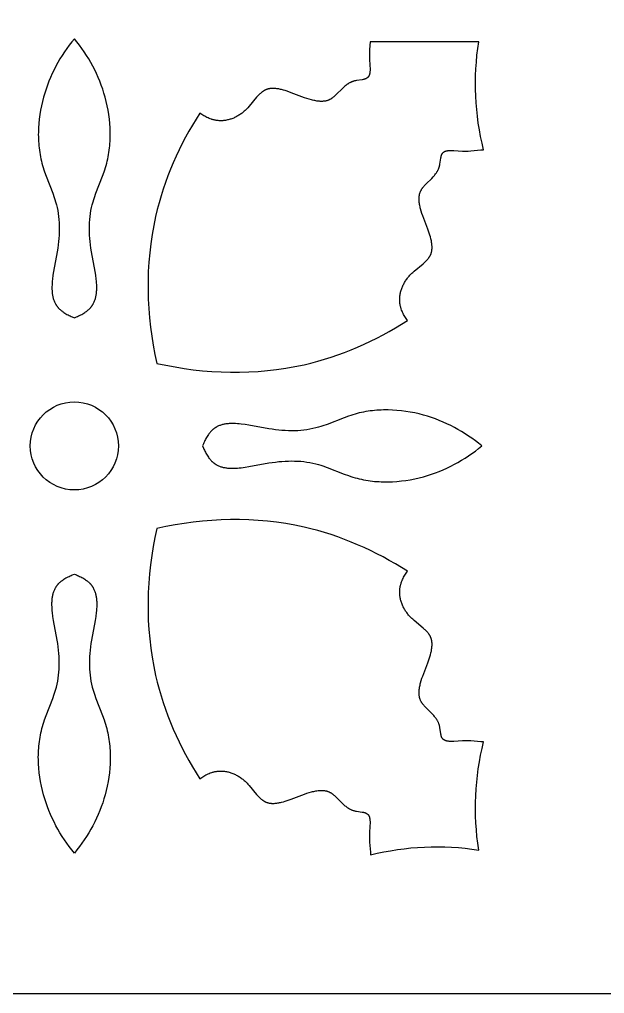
# Model space of a CAD drawing. Extents: x 198 to 1143, y 157 to 1987.
# Drawn here: x 304.2 to 430.8, y 156.9 to 367.7 of the extents above; entities that cross this region are included whole.
import ezdxf

# ---------------------------------------------------------------- set-up
doc = ezdxf.new("R2010")
doc.units = 0
doc.layers.get('0').update_dxf_attribs({"linetype": 'CONTINUOUS'})

msp = doc.modelspace()

# ---------------------------------------------------------------- linework, layer by layer
for points in [[(197.57, 156.9), (1142.56, 156.9), (1142.56, 1987.4), (197.57, 1987.4)], [(316.09, 303.15), (316.55, 303.33), (316.78, 303.43), (317.01, 303.53), (317.24, 303.64), (317.46, 303.75), (317.69, 303.87), (317.9, 303.99), (318.12, 304.12), (318.33, 304.25), (318.53, 304.39), (318.73, 304.53), (318.83, 304.61), (318.92, 304.68), (319.01, 304.76), (319.1, 304.83), (319.19, 304.91), (319.28, 304.99), (319.36, 305.07), (319.44, 305.16), (319.5, 305.22), (319.56, 305.29), (319.62, 305.36), (319.68, 305.42), (319.74, 305.49), (319.79, 305.56), (319.84, 305.63), (319.9, 305.7), (319.95, 305.78), (319.99, 305.85), (320.04, 305.92), (320.09, 306), (320.13, 306.07), (320.17, 306.15), (320.26, 306.3), (320.33, 306.46), (320.4, 306.62), (320.47, 306.78), (320.53, 306.94), (320.59, 307.11), (320.64, 307.28), (320.69, 307.45), (320.73, 307.63), (320.77, 307.8), (320.8, 307.98), (320.83, 308.16), (320.86, 308.34), (320.88, 308.53), (320.9, 308.71), (320.91, 308.9), (320.92, 309.09), (320.93, 309.28), (320.93, 309.48), (320.93, 309.87), (320.92, 310.27), (320.9, 310.67), (320.86, 311.08), (320.82, 311.49), (320.71, 312.33), (320.58, 313.18), (319.79, 317.44), (319.68, 318.17), (319.58, 318.9), (319.5, 319.61), (319.44, 320.31), (319.39, 321.01), (319.36, 321.7), (319.35, 322.38), (319.36, 323.05), (319.38, 323.72), (319.43, 324.38), (319.5, 325.03), (319.58, 325.68), (319.69, 326.33), (319.82, 326.97), (319.97, 327.61), (320.14, 328.25), (320.28, 328.71), (320.43, 329.17), (320.75, 330.09), (322.19, 333.78), (322.53, 334.71), (322.69, 335.18), (322.84, 335.65), (322.98, 336.12), (323.1, 336.58), (323.22, 337.04), (323.32, 337.51), (323.42, 337.98), (323.5, 338.45), (323.58, 338.93), (323.65, 339.4), (323.71, 339.88), (323.76, 340.36), (323.8, 340.84), (323.83, 341.32), (323.85, 341.8), (323.87, 342.28), (323.87, 342.77), (323.87, 343.25), (323.84, 344.22), (323.78, 345.18), (323.68, 346.15), (323.56, 347.11), (323.4, 348.07), (323.21, 349.02), (323, 349.97), (322.75, 350.9), (322.5, 351.77), (322.22, 352.63), (321.92, 353.49), (321.6, 354.33), (321.25, 355.16), (320.88, 355.98), (320.49, 356.8), (320.08, 357.6), (319.65, 358.38), (319.2, 359.16), (318.72, 359.93), (318.23, 360.68), (317.72, 361.41), (317.2, 362.14), (316.65, 362.84), (316.09, 363.54), (315.53, 362.84), (314.98, 362.14), (314.45, 361.41), (313.95, 360.68), (313.45, 359.93), (312.98, 359.16), (312.53, 358.38), (312.1, 357.6), (311.69, 356.8), (311.3, 355.98), (310.93, 355.16), (310.58, 354.33), (310.26, 353.49), (309.96, 352.63), (309.68, 351.77), (309.43, 350.9), (309.18, 349.97), (308.97, 349.02), (308.78, 348.07), (308.62, 347.11), (308.49, 346.15), (308.4, 345.18), (308.34, 344.22), (308.31, 343.25), (308.3, 342.77), (308.31, 342.28), (308.33, 341.8), (308.35, 341.32), (308.38, 340.84), (308.42, 340.36), (308.47, 339.88), (308.53, 339.4), (308.6, 338.93), (308.68, 338.45), (308.76, 337.98), (308.86, 337.51), (308.96, 337.04), (309.08, 336.58), (309.2, 336.12), (309.34, 335.65), (309.49, 335.18), (309.65, 334.71), (309.99, 333.78), (311.43, 330.09), (311.75, 329.17), (311.9, 328.71), (312.04, 328.25), (312.21, 327.61), (312.36, 326.97), (312.49, 326.33), (312.6, 325.68), (312.68, 325.03), (312.75, 324.38), (312.8, 323.72), (312.82, 323.05), (312.83, 322.38), (312.82, 321.7), (312.79, 321.01), (312.74, 320.31), (312.68, 319.61), (312.6, 318.9), (312.5, 318.17), (312.39, 317.44), (311.6, 313.18), (311.47, 312.33), (311.36, 311.49), (311.32, 311.08), (311.28, 310.67), (311.26, 310.27), (311.25, 309.87), (311.24, 309.48), (311.25, 309.28), (311.26, 309.09), (311.27, 308.9), (311.28, 308.71), (311.3, 308.53), (311.32, 308.34), (311.35, 308.16), (311.38, 307.98), (311.41, 307.8), (311.45, 307.63), (311.49, 307.45), (311.54, 307.28), (311.59, 307.11), (311.65, 306.94), (311.71, 306.78), (311.78, 306.62), (311.85, 306.46), (311.92, 306.3), (312, 306.15), (312.05, 306.07), (312.09, 306), (312.14, 305.92), (312.19, 305.85), (312.23, 305.78), (312.28, 305.7), (312.34, 305.63), (312.39, 305.56), (312.44, 305.49), (312.5, 305.42), (312.56, 305.36), (312.61, 305.29), (312.67, 305.22), (312.74, 305.16), (312.82, 305.07), (312.9, 304.99), (312.99, 304.91), (313.08, 304.83), (313.17, 304.76), (313.26, 304.68), (313.35, 304.61), (313.45, 304.53), (313.65, 304.39), (313.85, 304.25), (314.06, 304.12), (314.28, 303.99), (314.49, 303.87), (314.72, 303.75), (314.94, 303.64), (315.17, 303.53), (315.4, 303.43), (315.63, 303.33)], [(343.83, 275.41), (344.01, 274.95), (344.11, 274.72), (344.21, 274.49), (344.32, 274.26), (344.43, 274.04), (344.55, 273.81), (344.67, 273.6), (344.8, 273.38), (344.93, 273.17), (345.07, 272.97), (345.21, 272.77), (345.29, 272.67), (345.36, 272.58), (345.44, 272.49), (345.51, 272.4), (345.59, 272.31), (345.67, 272.22), (345.75, 272.14), (345.84, 272.06), (345.9, 272), (345.97, 271.94), (346.04, 271.88), (346.1, 271.82), (346.17, 271.76), (346.24, 271.71), (346.31, 271.66), (346.38, 271.6), (346.46, 271.55), (346.53, 271.51), (346.6, 271.46), (346.68, 271.41), (346.75, 271.37), (346.83, 271.33), (346.98, 271.24), (347.14, 271.17), (347.3, 271.1), (347.46, 271.03), (347.62, 270.97), (347.79, 270.91), (347.96, 270.86), (348.13, 270.81), (348.3, 270.77), (348.48, 270.73), (348.66, 270.7), (348.84, 270.67), (349.02, 270.64), (349.21, 270.62), (349.39, 270.6), (349.58, 270.59), (349.77, 270.58), (349.96, 270.57), (350.16, 270.57), (350.55, 270.57), (350.95, 270.58), (351.35, 270.6), (351.76, 270.64), (352.17, 270.68), (353.01, 270.79), (353.86, 270.92), (358.12, 271.71), (358.85, 271.82), (359.58, 271.92), (360.29, 272), (360.99, 272.06), (361.69, 272.11), (362.38, 272.14), (363.06, 272.15), (363.73, 272.14), (364.4, 272.12), (365.06, 272.07), (365.71, 272), (366.36, 271.92), (367.01, 271.81), (367.65, 271.68), (368.29, 271.53), (368.93, 271.36), (369.39, 271.22), (369.85, 271.07), (370.77, 270.75), (374.45, 269.31), (375.39, 268.97), (375.86, 268.81), (376.33, 268.66), (376.79, 268.52), (377.26, 268.4), (377.72, 268.28), (378.19, 268.18), (378.66, 268.08), (379.13, 268), (379.61, 267.92), (380.08, 267.85), (380.56, 267.79), (381.04, 267.74), (381.52, 267.7), (382, 267.67), (382.48, 267.65), (382.96, 267.63), (383.45, 267.63), (383.93, 267.63), (384.9, 267.66), (385.86, 267.72), (386.83, 267.82), (387.79, 267.94), (388.75, 268.1), (389.7, 268.29), (390.65, 268.5), (391.58, 268.75), (392.45, 269), (393.31, 269.28), (394.17, 269.58), (395.01, 269.9), (395.84, 270.25), (396.66, 270.62), (397.48, 271.01), (398.28, 271.42), (399.06, 271.85), (399.84, 272.3), (400.6, 272.78), (401.36, 273.27), (402.09, 273.78), (402.82, 274.3), (403.52, 274.85), (404.22, 275.41), (403.52, 275.97), (402.82, 276.52), (402.09, 277.05), (401.36, 277.55), (400.6, 278.05), (399.84, 278.52), (399.06, 278.97), (398.28, 279.4), (397.48, 279.81), (396.66, 280.2), (395.84, 280.57), (395.01, 280.92), (394.17, 281.24), (393.31, 281.54), (392.45, 281.82), (391.58, 282.07), (390.65, 282.32), (389.7, 282.53), (388.75, 282.72), (387.79, 282.88), (386.83, 283.01), (385.86, 283.1), (384.9, 283.16), (383.93, 283.19), (383.45, 283.2), (382.96, 283.19), (382.48, 283.17), (382, 283.15), (381.52, 283.12), (381.04, 283.08), (380.56, 283.03), (380.08, 282.97), (379.61, 282.9), (379.13, 282.82), (378.66, 282.74), (378.19, 282.64), (377.72, 282.54), (377.26, 282.42), (376.79, 282.3), (376.33, 282.16), (375.86, 282.01), (375.39, 281.85), (374.45, 281.51), (370.77, 280.07), (369.85, 279.75), (369.39, 279.6), (368.93, 279.46), (368.29, 279.29), (367.65, 279.14), (367.01, 279.01), (366.36, 278.9), (365.71, 278.82), (365.06, 278.75), (364.4, 278.7), (363.73, 278.68), (363.06, 278.67), (362.38, 278.68), (361.69, 278.71), (360.99, 278.76), (360.29, 278.82), (359.58, 278.9), (358.85, 279), (358.12, 279.11), (353.86, 279.9), (353.01, 280.03), (352.17, 280.14), (351.76, 280.18), (351.35, 280.22), (350.95, 280.24), (350.55, 280.25), (350.16, 280.26), (349.96, 280.25), (349.77, 280.24), (349.58, 280.23), (349.39, 280.22), (349.21, 280.2), (349.02, 280.18), (348.84, 280.15), (348.66, 280.12), (348.48, 280.09), (348.3, 280.05), (348.13, 280.01), (347.96, 279.96), (347.79, 279.91), (347.62, 279.85), (347.46, 279.79), (347.3, 279.72), (347.14, 279.65), (346.98, 279.58), (346.83, 279.49), (346.75, 279.45), (346.68, 279.41), (346.6, 279.36), (346.53, 279.31), (346.46, 279.27), (346.38, 279.22), (346.31, 279.16), (346.24, 279.11), (346.17, 279.06), (346.1, 279), (346.04, 278.94), (345.97, 278.89), (345.9, 278.83), (345.84, 278.76), (345.75, 278.68), (345.67, 278.6), (345.59, 278.51), (345.51, 278.42), (345.44, 278.33), (345.36, 278.24), (345.29, 278.15), (345.21, 278.05), (345.07, 277.85), (344.93, 277.65), (344.8, 277.44), (344.67, 277.22), (344.55, 277.01), (344.43, 276.78), (344.32, 276.56), (344.21, 276.33), (344.11, 276.1), (344.01, 275.87)], [(316.09, 247.67), (316.55, 247.49), (316.78, 247.39), (317.01, 247.29), (317.24, 247.18), (317.46, 247.07), (317.69, 246.95), (317.9, 246.83), (318.12, 246.7), (318.33, 246.57), (318.53, 246.43), (318.73, 246.29), (318.83, 246.21), (318.92, 246.14), (319.01, 246.06), (319.1, 245.99), (319.19, 245.91), (319.28, 245.83), (319.36, 245.75), (319.44, 245.66), (319.5, 245.6), (319.56, 245.53), (319.62, 245.46), (319.68, 245.4), (319.74, 245.33), (319.79, 245.26), (319.84, 245.19), (319.9, 245.12), (319.95, 245.04), (319.99, 244.97), (320.04, 244.9), (320.09, 244.82), (320.13, 244.75), (320.17, 244.67), (320.26, 244.52), (320.33, 244.36), (320.4, 244.2), (320.47, 244.04), (320.53, 243.88), (320.59, 243.71), (320.64, 243.54), (320.69, 243.37), (320.73, 243.2), (320.77, 243.02), (320.8, 242.84), (320.83, 242.66), (320.86, 242.48), (320.88, 242.29), (320.9, 242.11), (320.91, 241.92), (320.92, 241.73), (320.93, 241.54), (320.93, 241.34), (320.93, 240.95), (320.92, 240.55), (320.9, 240.15), (320.86, 239.74), (320.82, 239.33), (320.71, 238.49), (320.58, 237.64), (319.79, 233.38), (319.68, 232.65), (319.58, 231.92), (319.5, 231.21), (319.44, 230.51), (319.39, 229.81), (319.36, 229.12), (319.35, 228.44), (319.36, 227.77), (319.38, 227.1), (319.43, 226.44), (319.5, 225.79), (319.58, 225.14), (319.69, 224.49), (319.82, 223.85), (319.97, 223.21), (320.14, 222.57), (320.28, 222.11), (320.43, 221.65), (320.75, 220.73), (322.19, 217.05), (322.53, 216.11), (322.69, 215.64), (322.84, 215.17), (322.98, 214.71), (323.1, 214.24), (323.22, 213.78), (323.32, 213.31), (323.42, 212.84), (323.5, 212.37), (323.58, 211.89), (323.65, 211.42), (323.71, 210.94), (323.76, 210.46), (323.8, 209.98), (323.83, 209.5), (323.85, 209.02), (323.87, 208.54), (323.87, 208.05), (323.87, 207.57), (323.84, 206.6), (323.78, 205.64), (323.68, 204.67), (323.56, 203.71), (323.4, 202.75), (323.21, 201.8), (323, 200.85), (322.75, 199.92), (322.5, 199.05), (322.22, 198.19), (321.92, 197.33), (321.6, 196.49), (321.25, 195.66), (320.88, 194.84), (320.49, 194.02), (320.08, 193.22), (319.65, 192.44), (319.2, 191.66), (318.72, 190.9), (318.23, 190.14), (317.72, 189.41), (317.2, 188.68), (316.65, 187.98), (316.09, 187.28), (315.53, 187.98), (314.98, 188.68), (314.45, 189.41), (313.95, 190.14), (313.45, 190.9), (312.98, 191.66), (312.53, 192.44), (312.1, 193.22), (311.69, 194.02), (311.3, 194.84), (310.93, 195.66), (310.58, 196.49), (310.26, 197.33), (309.96, 198.19), (309.68, 199.05), (309.43, 199.92), (309.18, 200.85), (308.97, 201.8), (308.78, 202.75), (308.62, 203.71), (308.49, 204.67), (308.4, 205.64), (308.34, 206.6), (308.31, 207.57), (308.3, 208.05), (308.31, 208.54), (308.33, 209.02), (308.35, 209.5), (308.38, 209.98), (308.42, 210.46), (308.47, 210.94), (308.53, 211.42), (308.6, 211.89), (308.68, 212.37), (308.76, 212.84), (308.86, 213.31), (308.96, 213.78), (309.08, 214.24), (309.2, 214.71), (309.34, 215.17), (309.49, 215.64), (309.65, 216.11), (309.99, 217.05), (311.43, 220.73), (311.75, 221.65), (311.9, 222.11), (312.04, 222.57), (312.21, 223.21), (312.36, 223.85), (312.49, 224.49), (312.6, 225.14), (312.68, 225.79), (312.75, 226.44), (312.8, 227.1), (312.82, 227.77), (312.83, 228.44), (312.82, 229.12), (312.79, 229.81), (312.74, 230.51), (312.68, 231.21), (312.6, 231.92), (312.5, 232.65), (312.39, 233.38), (311.6, 237.64), (311.47, 238.49), (311.36, 239.33), (311.32, 239.74), (311.28, 240.15), (311.26, 240.55), (311.25, 240.95), (311.24, 241.34), (311.25, 241.54), (311.26, 241.73), (311.27, 241.92), (311.28, 242.11), (311.3, 242.29), (311.32, 242.48), (311.35, 242.66), (311.38, 242.84), (311.41, 243.02), (311.45, 243.2), (311.49, 243.37), (311.54, 243.54), (311.59, 243.71), (311.65, 243.88), (311.71, 244.04), (311.78, 244.2), (311.85, 244.36), (311.92, 244.52), (312, 244.67), (312.05, 244.75), (312.09, 244.82), (312.14, 244.9), (312.19, 244.97), (312.23, 245.04), (312.28, 245.12), (312.34, 245.19), (312.39, 245.26), (312.44, 245.33), (312.5, 245.4), (312.56, 245.46), (312.61, 245.53), (312.67, 245.6), (312.74, 245.66), (312.82, 245.75), (312.9, 245.83), (312.99, 245.91), (313.08, 245.99), (313.17, 246.06), (313.26, 246.14), (313.35, 246.21), (313.45, 246.29), (313.65, 246.43), (313.85, 246.57), (314.06, 246.7), (314.28, 246.83), (314.49, 246.95), (314.72, 247.07), (314.94, 247.18), (315.17, 247.29), (315.4, 247.39), (315.63, 247.49)]]:
    msp.add_lwpolyline(points, close=True)
for points in [[(343.22, 347.44), (342.41, 346.15), (341.63, 344.85), (340.87, 343.52), (340.13, 342.19), (339.43, 340.83), (338.75, 339.46), (338.1, 338.08), (337.48, 336.68), (336.89, 335.27), (336.33, 333.85), (335.8, 332.42), (335.3, 330.97), (334.84, 329.51), (334.41, 328.04), (334.02, 326.57), (333.66, 325.08), (333.25, 323.12), (332.9, 321.15), (332.61, 319.16), (332.38, 317.17), (332.21, 315.17), (332.09, 313.17), (332.04, 311.16), (332.04, 309.15), (332.09, 307.14), (332.2, 305.13), (332.37, 303.13), (332.58, 301.14), (332.85, 299.15), (333.17, 297.18), (333.53, 295.22), (333.95, 293.27), (335.9, 292.85), (337.86, 292.49), (339.83, 292.17), (341.82, 291.9), (343.81, 291.69), (345.81, 291.52), (347.82, 291.41), (349.83, 291.36), (351.84, 291.36), (353.85, 291.41), (355.85, 291.53), (357.85, 291.7), (359.84, 291.93), (361.83, 292.22), (363.8, 292.57), (365.76, 292.98), (367.25, 293.34), (368.72, 293.73), (370.19, 294.16), (371.65, 294.62), (373.1, 295.12), (374.53, 295.65), (375.95, 296.21), (377.36, 296.8), (378.76, 297.42), (380.14, 298.07), (381.51, 298.75), (382.87, 299.45), (384.2, 300.19), (385.53, 300.95), (386.83, 301.73), (388.12, 302.54), (387.97, 302.75), (387.82, 302.96), (387.68, 303.18), (387.55, 303.4), (387.42, 303.62), (387.29, 303.85), (387.18, 304.09), (387.07, 304.32), (386.97, 304.56), (386.87, 304.81), (386.79, 305.05), (386.75, 305.17), (386.71, 305.3), (386.68, 305.42), (386.65, 305.55), (386.62, 305.67), (386.59, 305.8), (386.56, 305.92), (386.54, 306.05), (386.52, 306.18), (386.51, 306.3), (386.48, 306.5), (386.47, 306.7), (386.46, 306.9), (386.46, 307.1), (386.46, 307.3), (386.47, 307.5), (386.49, 307.7), (386.51, 307.9), (386.54, 308.1), (386.58, 308.3), (386.62, 308.5), (386.66, 308.7), (386.71, 308.9), (386.77, 309.09), (386.83, 309.29), (386.9, 309.48), (386.97, 309.68), (387.05, 309.87), (387.14, 310.06), (387.22, 310.24), (387.32, 310.43), (387.42, 310.62), (387.52, 310.8), (387.63, 310.98), (387.74, 311.16), (387.86, 311.33), (387.98, 311.51), (388.11, 311.68), (388.24, 311.84), (388.37, 312.01), (388.51, 312.17), (388.66, 312.33), (388.8, 312.48), (388.96, 312.64), (389.11, 312.79), (389.27, 312.93), (389.59, 313.22), (391.54, 314.84), (391.84, 315.11), (391.98, 315.24), (392.12, 315.38), (392.25, 315.52), (392.38, 315.65), (392.51, 315.8), (392.62, 315.94), (392.68, 316.01), (392.73, 316.08), (392.79, 316.16), (392.84, 316.23), (392.89, 316.31), (392.93, 316.38), (392.98, 316.46), (393.02, 316.53), (393.06, 316.61), (393.1, 316.69), (393.14, 316.77), (393.18, 316.85), (393.21, 316.93), (393.24, 317.01), (393.27, 317.09), (393.29, 317.18), (393.32, 317.26), (393.34, 317.35), (393.36, 317.43), (393.38, 317.52), (393.39, 317.61), (393.41, 317.7), (393.42, 317.78), (393.43, 317.87), (393.44, 317.96), (393.45, 318.06), (393.45, 318.15), (393.45, 318.24), (393.46, 318.33), (393.46, 318.43), (393.45, 318.62), (393.44, 318.81), (393.42, 319), (393.4, 319.2), (393.37, 319.4), (393.33, 319.6), (393.3, 319.8), (393.25, 320), (393.2, 320.21), (393.09, 320.62), (392.97, 321.04), (392.83, 321.47), (392.53, 322.33), (391.45, 325.22), (391.27, 325.71), (391.12, 326.21), (390.98, 326.69), (390.91, 326.93), (390.86, 327.17), (390.8, 327.41), (390.76, 327.64), (390.72, 327.88), (390.69, 328.11), (390.67, 328.33), (390.66, 328.45), (390.65, 328.56), (390.65, 328.67), (390.64, 328.78), (390.64, 328.89), (390.65, 329), (390.65, 329.1), (390.66, 329.21), (390.67, 329.32), (390.68, 329.42), (390.69, 329.53), (390.71, 329.63), (390.73, 329.73), (390.75, 329.84), (390.77, 329.94), (390.8, 330.04), (390.83, 330.14), (390.86, 330.23), (390.9, 330.33), (390.94, 330.43), (390.98, 330.52), (391.02, 330.62), (391.07, 330.7), (391.11, 330.78), (391.15, 330.86), (391.2, 330.94), (391.25, 331.01), (391.3, 331.09), (391.36, 331.17), (391.41, 331.24), (391.53, 331.4), (391.65, 331.55), (391.78, 331.69), (391.92, 331.84), (392.19, 332.13), (393.39, 333.31), (393.68, 333.62), (393.82, 333.78), (393.96, 333.94), (394.09, 334.1), (394.22, 334.27), (394.35, 334.45), (394.41, 334.53), (394.46, 334.62), (394.52, 334.71), (394.58, 334.8), (394.63, 334.89), (394.68, 334.99), (394.73, 335.08), (394.77, 335.18), (394.82, 335.27), (394.86, 335.37), (394.9, 335.47), (394.94, 335.57), (394.97, 335.68), (395, 335.78), (395.03, 335.88), (395.06, 335.98), (395.08, 336.09), (395.11, 336.19), (395.15, 336.4), (395.33, 337.65), (395.37, 337.84), (395.39, 337.93), (395.41, 338.03), (395.43, 338.12), (395.46, 338.2), (395.49, 338.29), (395.5, 338.33), (395.52, 338.37), (395.53, 338.41), (395.55, 338.45), (395.57, 338.49), (395.59, 338.52), (395.6, 338.56), (395.62, 338.6), (395.64, 338.63), (395.66, 338.67), (395.69, 338.7), (395.71, 338.73), (395.73, 338.76), (395.76, 338.79), (395.77, 338.81), (395.79, 338.83), (395.81, 338.85), (395.83, 338.87), (395.85, 338.89), (395.87, 338.91), (395.89, 338.93), (395.91, 338.95), (395.93, 338.96), (395.95, 338.98), (395.97, 339), (396, 339.01), (396.02, 339.03), (396.04, 339.04), (396.06, 339.06), (396.09, 339.07), (396.11, 339.09), (396.14, 339.1), (396.16, 339.11), (396.19, 339.12), (396.24, 339.15), (396.29, 339.17), (396.34, 339.19), (396.4, 339.21), (396.46, 339.23), (396.51, 339.25), (396.57, 339.26), (396.63, 339.28), (396.7, 339.29), (396.76, 339.3), (396.82, 339.31), (396.89, 339.32), (397.02, 339.34), (397.15, 339.35), (397.29, 339.36), (397.44, 339.37), (397.58, 339.37), (397.88, 339.37), (398.18, 339.35), (400.06, 339.22), (400.37, 339.21), (400.68, 339.21), (400.98, 339.22), (401.27, 339.23), (401.85, 339.26), (404.04, 339.46), (404.6, 339.5, -0.099967), (403.55, 362.87), (380.1, 362.87), (379.94, 361.2), (379.91, 360.76), (379.9, 360.32), (379.89, 359.86), (379.9, 359.62), (379.9, 359.38), (380.03, 357.5), (380.05, 357.2), (380.05, 356.9), (380.05, 356.76), (380.04, 356.61), (380.03, 356.47), (380.02, 356.34), (380, 356.21), (379.99, 356.14), (379.98, 356.08), (379.97, 356.02), (379.96, 355.95), (379.94, 355.89), (379.93, 355.84), (379.91, 355.78), (379.89, 355.72), (379.87, 355.67), (379.85, 355.61), (379.83, 355.56), (379.8, 355.51), (379.79, 355.48), (379.78, 355.46), (379.76, 355.43), (379.75, 355.41), (379.74, 355.39), (379.72, 355.36), (379.71, 355.34), (379.69, 355.32), (379.68, 355.29), (379.66, 355.27), (379.64, 355.25), (379.63, 355.23), (379.61, 355.21), (379.59, 355.19), (379.57, 355.17), (379.55, 355.15), (379.53, 355.13), (379.51, 355.11), (379.49, 355.1), (379.47, 355.08), (379.44, 355.05), (379.41, 355.03), (379.38, 355.01), (379.35, 354.99), (379.31, 354.96), (379.28, 354.94), (379.24, 354.92), (379.2, 354.91), (379.17, 354.89), (379.13, 354.87), (379.09, 354.85), (379.05, 354.84), (379.01, 354.82), (378.97, 354.81), (378.88, 354.78), (378.79, 354.75), (378.71, 354.73), (378.61, 354.71), (378.52, 354.69), (378.33, 354.65), (377.08, 354.47), (376.87, 354.43), (376.77, 354.4), (376.66, 354.38), (376.56, 354.35), (376.46, 354.32), (376.36, 354.29), (376.25, 354.26), (376.15, 354.22), (376.05, 354.18), (375.95, 354.14), (375.86, 354.09), (375.76, 354.05), (375.67, 354), (375.57, 353.95), (375.48, 353.9), (375.39, 353.84), (375.3, 353.79), (375.21, 353.73), (375.12, 353.67), (374.95, 353.54), (374.78, 353.42), (374.62, 353.28), (374.46, 353.14), (374.3, 353), (373.99, 352.71), (372.81, 351.51), (372.52, 351.24), (372.37, 351.1), (372.22, 350.97), (372.08, 350.85), (371.92, 350.73), (371.85, 350.68), (371.77, 350.63), (371.69, 350.57), (371.62, 350.52), (371.54, 350.48), (371.46, 350.43), (371.38, 350.39), (371.3, 350.34), (371.2, 350.3), (371.11, 350.26), (371.01, 350.22), (370.91, 350.18), (370.82, 350.15), (370.72, 350.12), (370.62, 350.09), (370.52, 350.07), (370.41, 350.05), (370.31, 350.03), (370.21, 350.01), (370.1, 350), (370, 349.99), (369.89, 349.98), (369.78, 349.97), (369.68, 349.97), (369.57, 349.96), (369.46, 349.96), (369.35, 349.97), (369.24, 349.97), (369.12, 349.98), (369.01, 349.99), (368.79, 350.01), (368.56, 350.04), (368.32, 350.08), (368.09, 350.13), (367.85, 350.18), (367.61, 350.23), (367.37, 350.3), (366.89, 350.44), (366.39, 350.59), (365.9, 350.77), (363.01, 351.85), (362.15, 352.15), (361.72, 352.29), (361.3, 352.41), (360.89, 352.52), (360.68, 352.57), (360.48, 352.62), (360.28, 352.66), (360.08, 352.69), (359.88, 352.72), (359.68, 352.74), (359.49, 352.76), (359.3, 352.77), (359.11, 352.78), (359.01, 352.78), (358.92, 352.78), (358.83, 352.77), (358.74, 352.77), (358.64, 352.76), (358.55, 352.75), (358.46, 352.74), (358.37, 352.73), (358.29, 352.72), (358.2, 352.7), (358.11, 352.68), (358.03, 352.66), (357.94, 352.64), (357.86, 352.61), (357.77, 352.59), (357.69, 352.56), (357.61, 352.53), (357.53, 352.5), (357.45, 352.46), (357.37, 352.42), (357.29, 352.38), (357.21, 352.34), (357.14, 352.3), (357.06, 352.25), (356.98, 352.21), (356.91, 352.16), (356.84, 352.11), (356.76, 352.05), (356.69, 352), (356.62, 351.94), (356.47, 351.83), (356.33, 351.7), (356.2, 351.57), (356.06, 351.44), (355.92, 351.3), (355.79, 351.16), (355.52, 350.86), (353.9, 348.91), (353.61, 348.59), (353.47, 348.43), (353.32, 348.28), (353.16, 348.13), (353.01, 347.98), (352.85, 347.83), (352.69, 347.69), (352.52, 347.56), (352.36, 347.43), (352.18, 347.3), (352.01, 347.18), (351.84, 347.06), (351.66, 346.95), (351.48, 346.84), (351.29, 346.74), (351.11, 346.64), (350.92, 346.54), (350.74, 346.46), (350.55, 346.37), (350.35, 346.29), (350.16, 346.22), (349.97, 346.15), (349.77, 346.09), (349.58, 346.03), (349.38, 345.98), (349.18, 345.94), (348.98, 345.9), (348.78, 345.86), (348.58, 345.83), (348.38, 345.81), (348.18, 345.79), (347.98, 345.78), (347.78, 345.78), (347.58, 345.78), (347.38, 345.79), (347.18, 345.8), (346.98, 345.83), (346.86, 345.84), (346.73, 345.86), (346.6, 345.89), (346.48, 345.91), (346.35, 345.94), (346.23, 345.97), (346.1, 346), (345.98, 346.03), (345.85, 346.07), (345.73, 346.11), (345.49, 346.2), (345.24, 346.29), (345, 346.39), (344.77, 346.5), (344.53, 346.61), (344.3, 346.74), (344.08, 346.87), (343.86, 347), (343.64, 347.14), (343.43, 347.29)], [(403.55, 187.95, -0.099967), (404.6, 211.33), (404.04, 211.36), (401.85, 211.56), (401.27, 211.59), (400.98, 211.6), (400.68, 211.61), (400.37, 211.61), (400.06, 211.6), (398.18, 211.47), (397.88, 211.45), (397.58, 211.45), (397.44, 211.45), (397.29, 211.46), (397.15, 211.47), (397.02, 211.48), (396.89, 211.5), (396.82, 211.51), (396.76, 211.52), (396.7, 211.53), (396.63, 211.54), (396.57, 211.56), (396.51, 211.57), (396.46, 211.59), (396.4, 211.61), (396.34, 211.63), (396.29, 211.65), (396.24, 211.67), (396.19, 211.7), (396.16, 211.71), (396.14, 211.72), (396.11, 211.74), (396.09, 211.75), (396.06, 211.76), (396.04, 211.78), (396.02, 211.79), (396, 211.81), (395.97, 211.82), (395.95, 211.84), (395.93, 211.86), (395.91, 211.87), (395.89, 211.89), (395.87, 211.91), (395.85, 211.93), (395.83, 211.95), (395.81, 211.97), (395.79, 211.99), (395.77, 212.01), (395.76, 212.03), (395.73, 212.06), (395.71, 212.09), (395.69, 212.12), (395.66, 212.15), (395.64, 212.19), (395.62, 212.22), (395.6, 212.26), (395.59, 212.3), (395.57, 212.33), (395.55, 212.37), (395.53, 212.41), (395.52, 212.45), (395.5, 212.49), (395.49, 212.53), (395.46, 212.62), (395.43, 212.71), (395.41, 212.79), (395.39, 212.89), (395.37, 212.98), (395.33, 213.17), (395.15, 214.42), (395.11, 214.63), (395.08, 214.73), (395.06, 214.84), (395.03, 214.94), (395, 215.04), (394.97, 215.14), (394.94, 215.25), (394.9, 215.35), (394.86, 215.45), (394.82, 215.55), (394.77, 215.64), (394.73, 215.74), (394.68, 215.83), (394.63, 215.93), (394.58, 216.02), (394.52, 216.11), (394.46, 216.2), (394.41, 216.29), (394.35, 216.38), (394.22, 216.55), (394.09, 216.72), (393.96, 216.88), (393.82, 217.04), (393.68, 217.2), (393.39, 217.51), (392.19, 218.69), (391.92, 218.98), (391.78, 219.13), (391.65, 219.28), (391.53, 219.42), (391.41, 219.58), (391.36, 219.65), (391.3, 219.73), (391.25, 219.81), (391.2, 219.88), (391.15, 219.96), (391.11, 220.04), (391.07, 220.12), (391.02, 220.2), (390.98, 220.3), (390.94, 220.39), (390.9, 220.49), (390.86, 220.59), (390.83, 220.68), (390.8, 220.78), (390.77, 220.88), (390.75, 220.98), (390.73, 221.09), (390.71, 221.19), (390.69, 221.29), (390.68, 221.4), (390.67, 221.5), (390.66, 221.61), (390.65, 221.72), (390.65, 221.82), (390.64, 221.93), (390.64, 222.04), (390.65, 222.15), (390.65, 222.26), (390.66, 222.38), (390.67, 222.49), (390.69, 222.71), (390.72, 222.94), (390.76, 223.18), (390.8, 223.41), (390.86, 223.65), (390.91, 223.89), (390.98, 224.13), (391.12, 224.61), (391.27, 225.11), (391.45, 225.6), (392.53, 228.49), (392.83, 229.35), (392.97, 229.78), (393.09, 230.2), (393.2, 230.61), (393.25, 230.82), (393.3, 231.02), (393.33, 231.22), (393.37, 231.42), (393.4, 231.62), (393.42, 231.82), (393.44, 232.01), (393.45, 232.2), (393.46, 232.39), (393.46, 232.49), (393.45, 232.58), (393.45, 232.67), (393.45, 232.76), (393.44, 232.86), (393.43, 232.95), (393.42, 233.04), (393.41, 233.13), (393.39, 233.21), (393.38, 233.3), (393.36, 233.39), (393.34, 233.47), (393.32, 233.56), (393.29, 233.64), (393.27, 233.73), (393.24, 233.81), (393.21, 233.89), (393.18, 233.97), (393.14, 234.05), (393.1, 234.13), (393.06, 234.21), (393.02, 234.29), (392.98, 234.36), (392.93, 234.44), (392.89, 234.52), (392.84, 234.59), (392.79, 234.66), (392.73, 234.74), (392.68, 234.81), (392.62, 234.88), (392.51, 235.03), (392.38, 235.17), (392.25, 235.3), (392.12, 235.44), (391.98, 235.58), (391.84, 235.71), (391.54, 235.98), (389.59, 237.6), (389.27, 237.89), (389.11, 238.03), (388.96, 238.18), (388.8, 238.34), (388.66, 238.49), (388.51, 238.65), (388.37, 238.81), (388.24, 238.98), (388.11, 239.14), (387.98, 239.32), (387.86, 239.49), (387.74, 239.66), (387.63, 239.84), (387.52, 240.02), (387.42, 240.21), (387.32, 240.39), (387.22, 240.58), (387.14, 240.76), (387.05, 240.95), (386.97, 241.15), (386.9, 241.34), (386.83, 241.53), (386.77, 241.73), (386.71, 241.92), (386.66, 242.12), (386.62, 242.32), (386.58, 242.52), (386.54, 242.72), (386.51, 242.92), (386.49, 243.12), (386.47, 243.32), (386.46, 243.52), (386.46, 243.72), (386.46, 243.92), (386.47, 244.12), (386.48, 244.32), (386.51, 244.52), (386.52, 244.64), (386.54, 244.77), (386.56, 244.9), (386.59, 245.02), (386.62, 245.15), (386.65, 245.27), (386.68, 245.4), (386.71, 245.52), (386.75, 245.65), (386.79, 245.77), (386.87, 246.01), (386.97, 246.26), (387.07, 246.5), (387.18, 246.73), (387.29, 246.97), (387.42, 247.2), (387.55, 247.42), (387.68, 247.64), (387.82, 247.86), (387.97, 248.07), (388.12, 248.28), (386.83, 249.09), (385.53, 249.87), (384.2, 250.63), (382.87, 251.37), (381.51, 252.07), (380.14, 252.75), (378.76, 253.4), (377.36, 254.02), (375.95, 254.61), (374.53, 255.17), (373.1, 255.7), (371.65, 256.2), (370.19, 256.66), (368.72, 257.09), (367.25, 257.48), (365.76, 257.84), (363.8, 258.25), (361.83, 258.6), (359.84, 258.89), (357.85, 259.12), (355.85, 259.29), (353.85, 259.41), (351.84, 259.46), (349.83, 259.46), (347.82, 259.41), (345.81, 259.3), (343.81, 259.13), (341.82, 258.92), (339.83, 258.65), (337.86, 258.33), (335.9, 257.97), (333.95, 257.55), (333.53, 255.6), (333.17, 253.64), (332.85, 251.67), (332.58, 249.68), (332.37, 247.69), (332.2, 245.69), (332.09, 243.68), (332.04, 241.67), (332.04, 239.66), (332.09, 237.65), (332.21, 235.65), (332.38, 233.65), (332.61, 231.66), (332.9, 229.67), (333.25, 227.7), (333.66, 225.74), (334.02, 224.25), (334.41, 222.78), (334.84, 221.31), (335.3, 219.85), (335.8, 218.4), (336.33, 216.97), (336.89, 215.55), (337.48, 214.14), (338.1, 212.74), (338.75, 211.36), (339.43, 209.99), (340.13, 208.63), (340.87, 207.3), (341.63, 205.97), (342.41, 204.67), (343.22, 203.38), (343.43, 203.53), (343.64, 203.68), (343.86, 203.82), (344.08, 203.95), (344.3, 204.08), (344.53, 204.21), (344.77, 204.32), (345, 204.43), (345.24, 204.53), (345.49, 204.63), (345.73, 204.71), (345.85, 204.75), (345.98, 204.79), (346.1, 204.82), (346.23, 204.85), (346.35, 204.88), (346.48, 204.91), (346.6, 204.94), (346.73, 204.96), (346.86, 204.98), (346.98, 204.99), (347.18, 205.02), (347.38, 205.03), (347.58, 205.04), (347.78, 205.04), (347.98, 205.04), (348.18, 205.03), (348.38, 205.01), (348.58, 204.99), (348.78, 204.96), (348.98, 204.92), (349.18, 204.88), (349.38, 204.84), (349.58, 204.79), (349.77, 204.73), (349.97, 204.67), (350.16, 204.6), (350.35, 204.53), (350.55, 204.45), (350.74, 204.36), (350.92, 204.28), (351.11, 204.18), (351.29, 204.08), (351.48, 203.98), (351.66, 203.87), (351.84, 203.76), (352.01, 203.64), (352.18, 203.52), (352.36, 203.39), (352.52, 203.26), (352.69, 203.13), (352.85, 202.99), (353.01, 202.84), (353.16, 202.7), (353.32, 202.54), (353.47, 202.39), (353.61, 202.23), (353.9, 201.91), (355.52, 199.96), (355.79, 199.66), (355.92, 199.52), (356.06, 199.38), (356.2, 199.25), (356.33, 199.12), (356.47, 198.99), (356.62, 198.88), (356.69, 198.82), (356.76, 198.77), (356.84, 198.71), (356.91, 198.66), (356.98, 198.61), (357.06, 198.57), (357.14, 198.52), (357.21, 198.48), (357.29, 198.44), (357.37, 198.4), (357.45, 198.36), (357.53, 198.32), (357.61, 198.29), (357.69, 198.26), (357.77, 198.23), (357.86, 198.21), (357.94, 198.18), (358.03, 198.16), (358.11, 198.14), (358.2, 198.12), (358.29, 198.11), (358.37, 198.09), (358.46, 198.08), (358.55, 198.07), (358.64, 198.06), (358.74, 198.05), (358.83, 198.05), (358.92, 198.05), (359.01, 198.04), (359.11, 198.04), (359.3, 198.05), (359.49, 198.06), (359.68, 198.08), (359.88, 198.1), (360.08, 198.13), (360.28, 198.17), (360.48, 198.2), (360.68, 198.25), (360.89, 198.3), (361.3, 198.41), (361.72, 198.53), (362.15, 198.67), (363.01, 198.97), (365.9, 200.05), (366.39, 200.23), (366.89, 200.38), (367.37, 200.52), (367.61, 200.59), (367.85, 200.64), (368.09, 200.7), (368.32, 200.74), (368.56, 200.78), (368.79, 200.81), (369.01, 200.83), (369.12, 200.84), (369.24, 200.85), (369.35, 200.85), (369.46, 200.86), (369.57, 200.86), (369.68, 200.85), (369.78, 200.85), (369.89, 200.84), (370, 200.83), (370.1, 200.82), (370.21, 200.81), (370.31, 200.79), (370.41, 200.77), (370.52, 200.75), (370.62, 200.73), (370.72, 200.7), (370.82, 200.67), (370.91, 200.64), (371.01, 200.6), (371.11, 200.56), (371.2, 200.52), (371.3, 200.48), (371.38, 200.43), (371.46, 200.39), (371.54, 200.35), (371.62, 200.3), (371.69, 200.25), (371.77, 200.2), (371.85, 200.14), (371.92, 200.09), (372.08, 199.97), (372.22, 199.85), (372.37, 199.72), (372.52, 199.58), (372.81, 199.31), (373.99, 198.11), (374.3, 197.82), (374.46, 197.68), (374.62, 197.54), (374.78, 197.41), (374.95, 197.28), (375.12, 197.15), (375.21, 197.09), (375.3, 197.04), (375.39, 196.98), (375.48, 196.92), (375.57, 196.87), (375.67, 196.82), (375.76, 196.77), (375.86, 196.73), (375.95, 196.68), (376.05, 196.64), (376.15, 196.6), (376.25, 196.56), (376.36, 196.53), (376.46, 196.5), (376.56, 196.47), (376.66, 196.44), (376.77, 196.42), (376.87, 196.39), (377.08, 196.35), (378.33, 196.17), (378.52, 196.13), (378.61, 196.11), (378.71, 196.09), (378.79, 196.07), (378.88, 196.04), (378.97, 196.01), (379.01, 196), (379.05, 195.98), (379.09, 195.97), (379.13, 195.95), (379.17, 195.93), (379.2, 195.91), (379.24, 195.9), (379.28, 195.88), (379.31, 195.86), (379.35, 195.84), (379.38, 195.81), (379.41, 195.79), (379.44, 195.77), (379.47, 195.74), (379.49, 195.73), (379.51, 195.71), (379.53, 195.69), (379.55, 195.67), (379.57, 195.65), (379.59, 195.63), (379.61, 195.61), (379.63, 195.59), (379.64, 195.57), (379.66, 195.55), (379.68, 195.53), (379.69, 195.5), (379.71, 195.48), (379.72, 195.46), (379.74, 195.44), (379.75, 195.41), (379.76, 195.39), (379.78, 195.36), (379.79, 195.34), (379.8, 195.31), (379.83, 195.26), (379.85, 195.21), (379.87, 195.16), (379.89, 195.1), (379.91, 195.04), (379.93, 194.99), (379.94, 194.93), (379.96, 194.87), (379.97, 194.8), (379.98, 194.74), (379.99, 194.68), (380, 194.61), (380.02, 194.48), (380.03, 194.35), (380.04, 194.21), (380.05, 194.06), (380.05, 193.92), (380.05, 193.62), (380.03, 193.32), (379.9, 191.44), (379.89, 191.13), (379.89, 190.82), (379.9, 190.52), (379.91, 190.23), (379.94, 189.65), (380.14, 187.46), (380.17, 186.9, -0.099967)]]:
    msp.add_lwpolyline(points, format="xyb", close=True)
msp.add_circle((316.09, 275.41), 9.53)

doc.saveas('drawing.dxf')
